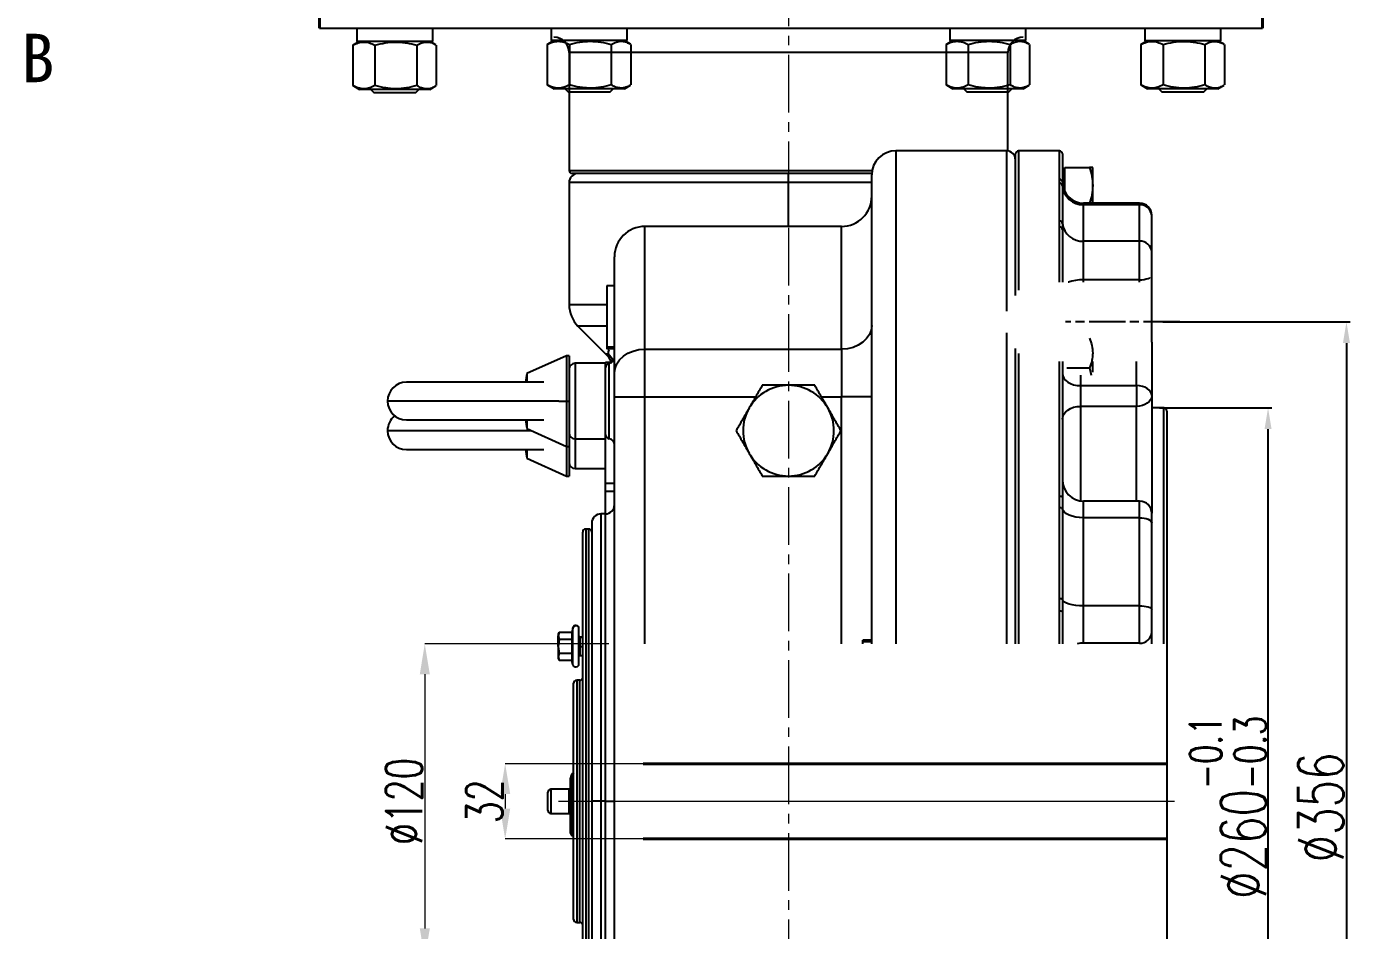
# Model space of a CAD drawing. Header units: millimetres. Extents: x 1964 to 5009, y 569 to 2723.
# Drawn here: x 2518.3 to 2955.8, y 1764.7 to 2063.5 of the extents above; entities that cross this region are included whole.
import ezdxf

# ---------------------------------------------------------------- set-up
doc = ezdxf.new("R2010")
doc.units = ezdxf.units.MM
for name, pattern in [('AM_ISO08W050', [18, 12, -1.5, 3, -1.5]), ('CENTER2', [28.575, 19.05, -3.175, 3.175, -3.175]), ('点画线', [18, 12, -2, 2, -2])]:
    doc.linetypes.add(name, pattern=pattern)
for name, color, linetype, lineweight in [('AM_5', 3, 'Continuous', 25), ('AM_7', 4, 'AM_ISO08W050', 25), ('中心线层', 1, '点画线', 18), ('文字', 7, 'Continuous', 13), ('粗实线', 7, 'Continuous', 40)]:
    doc.layers.add(name, color=color, linetype=linetype, lineweight=lineweight)
doc.styles.add('SLDTEXTSTYLE1', font='txt.shx', dxfattribs={"width": 0.7, "bigfont": 'gbcbig.shx'})
doc.styles.get("Standard").update_dxf_attribs({"font": 'arial.ttf'})
doc.styles.add('STYLE1', font='txt.shx', dxfattribs={"width": 0.8, "height": 3, "bigfont": 'hzdx.shx'})
doc.styles.add('TH_GBDIM', font='simplex.shx', dxfattribs={"width": 0.707, "bigfont": 'hzfs.shx'})
doc.dimstyles.new('ISO-25$0', dxfattribs={"dimtxt": 2.5, "dimasz": 2.5, "dimexe": 1.25, "dimexo": 0.625, "dimtad": 1, "dimtxsty": 'Standard', "dimcen": 2.5, "dimdle": 5, "dimadec": 0, "dimazin": 0, "dimtfac": 1, "dimtmove": 0, "dimatfit": 3, "dimfxl": 0, "dimarcsym": 0})
doc.dimstyles.new('SLDDIMSTYLE12$0', dxfattribs={"dimtxt": 12, "dimasz": 10, "dimexe": 0, "dimexo": 0.0625, "dimgap": 0.875, "dimtad": 1, "dimdec": 1, "dimlfac": 1.8, "dimrnd": 1e-09, "dimzin": 12, "dimdsep": 46, "dimtxsty": 'SLDTEXTSTYLE1', "dimcen": 0.09, "dimdle": 8.16, "dimclrd": 3, "dimclre": 3, "dimadec": 0, "dimazin": 3, "dimtfac": 1, "dimtdec": 1, "dimtofl": 0, "dimtmove": 0, "dimatfit": 3, "dimfxl": 0, "dimfrac": 2, "dimtolj": 1, "dimlwd": 5, "dimlwe": 5, "dimarcsym": 0})

# ---------------------------------------------------------------- blocks, each defined once
blk = doc.blocks.new('*U48')
at = {"layer": '中心线层', "color": 0, "linetype": 'CENTER2', "transparency": 16777216}
for p, q in [((-198, 0), (5.5, 0)), ((-179.5, 0), (3, 0)), ((3, 0), (5.5, 0))]:
    blk.add_line(p, q, dxfattribs=at)
blk = doc.blocks.new('*U46')
at = {"layer": '中心线层', "color": 0, "linetype": 'CENTER2', "transparency": 16777216}
blk.add_line((0, 580.11), (0, -10.89), dxfattribs=at)
blk = doc.blocks.new('*D68')
at = {"color": 1, "linetype": 'Continuous', "transparency": 16777216}
for p, q in [((2892.74, 1937.41), (2929.81, 1937.41)), ((2928.56, 1684.41), (2928.56, 1930.41)), ((2892.74, 1677.41), (2929.81, 1677.41))]:
    blk.add_line(p, q, dxfattribs=at)
at = {"color": 1, "transparency": 16777216}
for points in [[(2927.39, 1930.41), (2929.72, 1930.41), (2928.56, 1937.41)], [(2927.39, 1684.41), (2929.72, 1684.41), (2928.56, 1677.41)]]:
    blk.add_solid(points, dxfattribs=at)
at = {"layer": 'Defpoints', "color": 0, "transparency": 16777216}
for p in [(2892.12, 1937.41), (2928.56, 1937.41), (2892.12, 1677.41)]:
    blk.add_point(p, dxfattribs=at)
at = {"color": 1, "lineweight": 30, "transparency": 16777216, "insert": (2915.31, 1805.41), "char_height": 15, "attachment_point": 5, "rotation": 90, "style": 'TH_GBDIM'}
blk.add_mtext('%%C260{\\H0.7x;\\S-0.1^ -0.3;}', dxfattribs=at)
blk = doc.blocks.new('*D80')
at = {"color": 1, "linetype": 'Continuous', "transparency": 16777216}
for p, q in [((2893.74, 1965.84), (2955.71, 1965.84)), ((2954.46, 1958.84), (2954.46, 1658.38)), ((2890.74, 1651.38), (2955.71, 1651.38))]:
    blk.add_line(p, q, dxfattribs=at)
at = {"color": 1, "transparency": 16777216}
for points in [[(2953.3, 1958.84), (2955.63, 1958.84), (2954.46, 1965.84)], [(2953.3, 1658.38), (2955.63, 1658.38), (2954.46, 1651.38)]]:
    blk.add_solid(points, dxfattribs=at)
at = {"layer": 'Defpoints', "color": 0, "transparency": 16777216}
for p in [(2893.12, 1965.84), (2890.12, 1651.38), (2954.46, 1651.38)]:
    blk.add_point(p, dxfattribs=at)
at = {"color": 1, "lineweight": 30, "transparency": 16777216, "insert": (2945.96, 1805.39), "char_height": 15, "attachment_point": 5, "rotation": 90, "style": 'TH_GBDIM'}
blk.add_mtext('%%C356', dxfattribs=at)
blk = doc.blocks.new('*D76')
at = {"layer": 'AM_5', "color": 3, "lineweight": 5, "transparency": 16777216}
blk.add_line((2722.07, 1819.83), (2676.49, 1819.83), dxfattribs=at)
at = {"layer": 'AM_5', "color": 3, "linetype": 'Continuous', "lineweight": 5, "transparency": 16777216}
for p, q in [((2676.49, 1809.83), (2676.49, 1804.99)), ((2722.07, 1794.99), (2676.49, 1794.99))]:
    blk.add_line(p, q, dxfattribs=at)
at = {"layer": 'AM_5', "color": 3, "transparency": 16777216}
for points in [[(2674.82, 1809.83), (2678.16, 1809.83), (2676.49, 1819.83)], [(2674.82, 1804.99), (2678.16, 1804.99), (2676.49, 1794.99)]]:
    blk.add_solid(points, dxfattribs=at)
at = {"layer": 'Defpoints', "color": 0, "transparency": 16777216}
for p in [(2722.13, 1819.83), (2676.49, 1794.99), (2722.13, 1794.99)]:
    blk.add_point(p, dxfattribs=at)
at = {"layer": 'AM_5', "color": 0, "transparency": 16777216, "insert": (2669.62, 1807.41), "char_height": 12, "attachment_point": 5, "rotation": 90, "style": 'SLDTEXTSTYLE1'}
blk.add_mtext('\\A1;32', dxfattribs=at)
blk = doc.blocks.new('*D53')
at = {"layer": 'AM_5', "color": 3, "lineweight": 5, "transparency": 16777216}
blk.add_line((2710.75, 1859.41), (2649.93, 1859.41), dxfattribs=at)
at = {"layer": 'AM_5', "color": 3, "linetype": 'Continuous', "lineweight": 5, "transparency": 16777216}
for p, q in [((2649.93, 1849.41), (2649.93, 1765.41)), ((2710.75, 1755.41), (2649.93, 1755.41))]:
    blk.add_line(p, q, dxfattribs=at)
at = {"layer": 'AM_5', "color": 3, "transparency": 16777216}
for points in [[(2648.27, 1849.41), (2651.6, 1849.41), (2649.93, 1859.41)], [(2648.27, 1765.41), (2651.6, 1765.41), (2649.93, 1755.41)]]:
    blk.add_solid(points, dxfattribs=at)
at = {"layer": 'Defpoints', "color": 0, "transparency": 16777216}
for p in [(2710.81, 1859.41), (2649.93, 1755.41), (2710.81, 1755.41)]:
    blk.add_point(p, dxfattribs=at)
at = {"layer": 'AM_5', "color": 0, "transparency": 16777216, "insert": (2643.06, 1807.41), "char_height": 12, "attachment_point": 5, "rotation": 90, "style": 'SLDTEXTSTYLE1'}
blk.add_mtext('\\A1;%%C120', dxfattribs=at)

msp = doc.modelspace()

# ---------------------------------------------------------------- linework, layer by layer
at = {"color": 7, "linetype": 'Continuous', "lineweight": 25}
for p, q in [((2615.105, 2062.912), (2926.673, 2062.912)), ((2627.449, 2062.681), (2627.449, 2058.581)), ((2652.549, 2058.581), (2652.549, 2062.681)), ((2691.697, 2062.912), (2691.697, 2058.812)), ((2716.797, 2058.812), (2716.797, 2062.912)), ((2823.45, 2062.912), (2823.45, 2058.812)), ((2848.55, 2058.812), (2848.55, 2062.912)), ((2887.841, 2062.893), (2887.841, 2058.793)), ((2912.941, 2058.793), (2912.941, 2062.893)), ((2626.391, 2057.412), (2626.15, 2057.293)), ((2626.15, 2057.293), (2626.15, 2043.97)), ((2628.374, 2058.581), (2626.38, 2057.43)), ((2652.549, 2058.581), (2627.449, 2058.581)), ((2627.54, 2058.581), (2627.486, 2058.069)), ((2633.465, 2057.293), (2633.465, 2043.97)), ((2647.314, 2057.293), (2647.314, 2043.97)), ((2653.618, 2057.43), (2651.624, 2058.581)), ((2653.848, 2043.97), (2653.848, 2057.293)), ((2690.638, 2057.643), (2690.398, 2057.524)), ((2690.398, 2057.524), (2690.398, 2044.201)), ((2692.622, 2058.812), (2690.628, 2057.661)), ((2716.797, 2058.812), (2691.697, 2058.812)), ((2691.788, 2058.812), (2691.733, 2058.3)), ((2697.713, 2057.524), (2697.713, 2044.201)), ((2711.562, 2057.524), (2711.562, 2044.201)), ((2717.865, 2057.661), (2715.872, 2058.812)), ((2718.096, 2044.201), (2718.096, 2057.524)), ((2822.392, 2057.643), (2822.151, 2057.524)), ((2822.151, 2057.524), (2822.151, 2044.201)), ((2824.375, 2058.812), (2822.381, 2057.661)), ((2848.55, 2058.812), (2823.45, 2058.812)), ((2823.541, 2058.812), (2823.487, 2058.3)), ((2829.467, 2057.524), (2829.467, 2044.201)), ((2843.316, 2057.524), (2843.316, 2044.201)), ((2849.619, 2057.661), (2847.625, 2058.812)), ((2849.849, 2044.201), (2849.849, 2057.524)), ((2886.783, 2057.623), (2886.542, 2057.505)), ((2886.542, 2057.505), (2886.542, 2044.181)), ((2888.766, 2058.793), (2886.772, 2057.642)), ((2912.941, 2058.793), (2887.841, 2058.793)), ((2887.932, 2058.793), (2887.878, 2058.28)), ((2893.858, 2057.505), (2893.858, 2044.181)), ((2907.707, 2057.505), (2907.707, 2044.181)), ((2914.01, 2057.642), (2912.016, 2058.793)), ((2914.24, 2044.181), (2914.24, 2057.505)), ((2697.615, 2054.912), (2697.615, 2015.912)), ((2842.615, 2022.37), (2842.615, 2054.912)), ((2626.15, 2043.97), (2626.39, 2043.855)), ((2626.378, 2043.834), (2628.374, 2042.681)), ((2651.624, 2042.681), (2653.619, 2043.834)), ((2690.398, 2044.201), (2690.638, 2044.086)), ((2690.626, 2044.065), (2692.622, 2042.912)), ((2715.872, 2042.912), (2717.867, 2044.065)), ((2822.151, 2044.201), (2822.392, 2044.086)), ((2822.38, 2044.065), (2824.375, 2042.912)), ((2847.625, 2042.912), (2849.621, 2044.065)), ((2886.542, 2044.181), (2886.783, 2044.067)), ((2886.771, 2044.045), (2888.766, 2042.893)), ((2912.016, 2042.893), (2914.012, 2044.045)), ((2651.624, 2042.681), (2628.374, 2042.681)), ((2632.081, 2042.681), (2633.081, 2041.681)), ((2633.081, 2041.681), (2646.916, 2041.681)), ((2646.916, 2041.681), (2647.916, 2042.681)), ((2715.872, 2042.912), (2692.622, 2042.912)), ((2696.329, 2042.912), (2697.329, 2041.912)), ((2697.329, 2041.912), (2711.164, 2041.912)), ((2711.164, 2041.912), (2712.164, 2042.912)), ((2847.625, 2042.912), (2824.375, 2042.912)), ((2828.083, 2042.912), (2829.083, 2041.912)), ((2829.083, 2041.912), (2842.918, 2041.912)), ((2842.615, 2037.412), (2842.615, 2041.912)), ((2842.918, 2041.912), (2843.918, 2042.912)), ((2912.016, 2042.893), (2888.766, 2042.893)), ((2892.474, 2042.893), (2893.474, 2041.893)), ((2893.474, 2041.893), (2907.309, 2041.893)), ((2907.309, 2041.893), (2908.309, 2042.893)), ((2842.115, 2022.412), (2805.615, 2022.412)), ((2845.115, 1974.576), (2845.115, 2021.412)), ((2859.615, 2022.412), (2846.115, 2022.412)), ((2860.615, 2021.412), (2860.615, 2012.058)), ((2861.415, 2016.912), (2869.543, 2016.912)), ((2861.415, 2008.842), (2861.415, 2016.912)), ((2870.615, 2010.912), (2870.615, 2016.912)), ((2770.115, 2014.912), (2698.615, 2014.912)), ((2797.631, 2014.912), (2770.115, 2014.912)), ((2797.615, 1859.412), (2797.615, 2014.412)), ((2861.415, 2016.619), (2860.615, 2016.157)), ((2697.615, 2011.912), (2697.615, 1971.555)), ((2859.631, 1999.224), (2859.631, 2011.722)), ((2860.615, 2012.058), (2860.629, 2010.831)), ((2860.629, 2010.831), (2860.629, 1998.387)), ((2870.615, 2005.092), (2870.615, 2010.912)), ((2886.115, 2005.092), (2867.615, 2005.092)), ((2867.615, 1992.533), (2867.615, 2004.595)), ((2886.115, 2004.595), (2867.615, 2004.595)), ((2886.115, 1992.533), (2886.115, 2004.595)), ((2890.115, 2000.793), (2890.115, 2001.092)), ((2890.115, 1988.964), (2890.115, 2000.793)), ((2787.615, 1997.412), (2722.615, 1997.412)), ((2859.615, 1978.945), (2859.615, 1997.252)), ((2860.629, 1998.387), (2860.615, 1996.369)), ((2860.615, 1996.369), (2860.615, 1978.945)), ((2867.615, 1979.784), (2867.615, 1992.533)), ((2886.115, 1992.533), (2867.615, 1992.533)), ((2886.115, 1979.784), (2886.115, 1992.533)), ((2712.615, 1948.974), (2712.615, 1987.412)), ((2890.115, 1981.315), (2890.115, 1988.964)), ((2712.615, 1977.765), (2710.115, 1977.765)), ((2712.615, 1977.755), (2710.115, 1977.755)), ((2886.115, 1979.784), (2867.615, 1979.784)), ((2890.115, 1959.167), (2890.115, 1981.315)), ((2700.544, 1964.483), (2709.686, 1955.341)), ((2710.115, 1957.576), (2712.615, 1957.576)), ((2710.115, 1957.412), (2712.615, 1957.412)), ((2710.115, 1957.07), (2712.615, 1957.07)), ((2722.615, 1941.11), (2722.615, 1956.839)), ((2722.615, 1956.839), (2787.615, 1956.839)), ((2787.615, 1956.839), (2787.615, 1941.11)), ((2845.115, 1859.412), (2845.115, 1957.103)), ((2890.115, 1959.167), (2890.115, 1941.49)), ((2696.782, 1954.699), (2683.671, 1948.799)), ((2697.615, 1954.699), (2696.782, 1954.699)), ((2696.782, 1954.699), (2696.782, 1939.699)), ((2697.615, 1954.699), (2697.615, 1939.699)), ((2709.615, 1952.199), (2699.615, 1952.199)), ((2709.615, 1952.199), (2709.615, 1952.412)), ((2711.582, 1952.412), (2709.615, 1952.412)), ((2709.615, 1927.199), (2709.615, 1952.199)), ((2710.901, 1927.214), (2710.901, 1952.184)), ((2859.615, 1908.337), (2859.615, 1952.734)), ((2860.615, 1952.734), (2860.615, 1907.867)), ((2870.615, 1949.251), (2870.615, 1952.734)), ((2885.115, 1944.8), (2885.115, 1952.734)), ((2683.671, 1948.799), (2683.162, 1945.949)), ((2683.671, 1948.799), (2683.671, 1945.949)), ((2712.615, 1941.11), (2712.615, 1948.974)), ((2862.043, 1950.652), (2869.543, 1950.652)), ((2869.543, 1950.652), (2870.11, 1948.258)), ((2689.255, 1945.949), (2643.865, 1945.949)), ((2866.615, 1944.8), (2866.615, 1937.954)), ((2866.615, 1944.8), (2885.115, 1944.8)), ((2885.115, 1944.8), (2885.115, 1937.954)), ((2696.782, 1939.699), (2696.782, 1924.699)), ((2696.782, 1939.699), (2697.615, 1939.699)), ((2697.615, 1939.699), (2697.615, 1924.699)), ((2712.615, 1673.715), (2712.615, 1941.11)), ((2712.615, 1941.11), (2722.615, 1941.11)), ((2722.615, 1859.412), (2722.615, 1941.11)), ((2797.615, 1941.11), (2787.615, 1941.11)), ((2787.615, 1859.412), (2787.615, 1941.11)), ((2890.115, 1941.49), (2890.115, 1902.632)), ((2885.115, 1937.954), (2866.615, 1937.954)), ((2894.115, 1937.412), (2890.115, 1937.412)), ((2895.115, 1936.412), (2895.115, 1678.412)), ((2643.865, 1933.449), (2689.255, 1933.449)), ((2683.162, 1933.449), (2683.671, 1930.599)), ((2683.671, 1933.449), (2683.671, 1930.599)), ((2683.671, 1930.599), (2696.782, 1924.699)), ((2699.615, 1927.199), (2709.615, 1927.199)), ((2709.615, 1912.412), (2709.615, 1927.199)), ((2643.865, 1923.662), (2689.255, 1923.662)), ((2683.162, 1923.662), (2683.671, 1920.812)), ((2683.671, 1923.662), (2683.671, 1920.812)), ((2683.671, 1920.812), (2696.782, 1914.912)), ((2696.782, 1924.699), (2697.615, 1924.699)), ((2696.782, 1924.699), (2696.782, 1914.912)), ((2697.615, 1924.699), (2697.615, 1914.912)), ((2699.615, 1917.412), (2709.615, 1917.412)), ((2696.782, 1914.912), (2697.615, 1914.912)), ((2712.615, 1912.412), (2709.615, 1912.412)), ((2709.615, 1909.78), (2709.615, 1912.412)), ((2712.615, 1909.78), (2709.615, 1909.78)), ((2709.615, 1902.412), (2709.615, 1909.78)), ((2860.615, 1907.867), (2860.629, 1904.114)), ((2859.631, 1874.366), (2859.631, 1904.538)), ((2860.629, 1904.114), (2860.629, 1874.074)), ((2886.115, 1906.632), (2867.615, 1906.632)), ((2705.115, 1899.412), (2705.115, 1807.412)), ((2709.615, 1902.412), (2708.115, 1902.412)), ((2867.615, 1872.03), (2867.615, 1901.15)), ((2886.115, 1901.15), (2867.615, 1901.15)), ((2886.115, 1872.03), (2886.115, 1901.15)), ((2890.115, 1899.343), (2890.115, 1902.632)), ((2890.115, 1870.784), (2890.115, 1899.343)), ((2702.115, 1718.412), (2702.115, 1896.412)), ((2704.115, 1897.412), (2703.115, 1897.412)), ((2860.629, 1874.074), (2860.615, 1869.993)), ((2859.615, 1859.412), (2859.615, 1870.285)), ((2860.615, 1869.993), (2860.615, 1859.412)), ((2867.615, 1859.677), (2867.615, 1872.03)), ((2886.115, 1872.03), (2867.615, 1872.03)), ((2886.115, 1859.677), (2886.115, 1872.03)), ((2890.115, 1863.373), (2890.115, 1870.784)), ((2698.899, 1864.805), (2698.477, 1863.228)), ((2698.899, 1864.668), (2698.513, 1863.228)), ((2698.899, 1852.551), (2698.899, 1864.668)), ((2700.865, 1864.409), (2700.865, 1864.546)), ((2700.865, 1852.809), (2700.865, 1864.409)), ((2694.334, 1863.248), (2693.965, 1862.609)), ((2694.322, 1863.228), (2693.965, 1862.074)), ((2693.965, 1862.746), (2693.965, 1862.609)), ((2693.965, 1862.609), (2693.965, 1862.074)), ((2693.965, 1862.074), (2694.322, 1860.919)), ((2693.965, 1858.609), (2693.965, 1862.074)), ((2694.322, 1860.919), (2693.965, 1858.609)), ((2698.513, 1863.228), (2694.322, 1863.228)), ((2698.513, 1860.919), (2694.322, 1860.919)), ((2698.513, 1863.228), (2698.513, 1860.919)), ((2698.513, 1860.919), (2698.513, 1856.3)), ((2701.115, 1861.746), (2702.115, 1861.746)), ((2702.115, 1861.609), (2701.115, 1861.609)), ((2797.615, 1860.73), (2794.615, 1860.73)), ((2797.615, 1860.143), (2794.615, 1860.143)), ((2886.115, 1859.677), (2867.615, 1859.677)), ((2867.615, 1859.412), (2867.615, 1859.677)), ((2886.115, 1859.412), (2886.115, 1859.677)), ((2890.115, 1859.412), (2890.115, 1863.373)), ((2693.965, 1858.609), (2694.322, 1856.3)), ((2693.965, 1858.609), (2693.965, 1855.145)), ((2694.322, 1856.3), (2693.965, 1855.145)), ((2693.965, 1855.145), (2694.322, 1853.991)), ((2693.965, 1855.145), (2693.965, 1854.609)), ((2698.513, 1856.3), (2694.322, 1856.3)), ((2698.513, 1856.3), (2698.513, 1853.991)), ((2701.115, 1858.609), (2700.865, 1858.609)), ((2701.115, 1855.609), (2702.115, 1855.609)), ((2693.965, 1854.609), (2694.334, 1853.971)), ((2698.513, 1853.991), (2694.322, 1853.991)), ((2698.899, 1852.551), (2698.513, 1853.991)), ((2699.115, 1768.412), (2699.115, 1846.412)), ((2701.115, 1847.412), (2700.115, 1847.412)), ((2697.615, 1811.412), (2691.615, 1811.412)), ((2698.115, 1811.912), (2698.115, 1815.066)), ((2698.115, 1811.912), (2698.115, 1805.647)), ((2698.615, 1815.339), (2698.615, 1812.402)), ((2698.615, 1812.402), (2698.615, 1805.705)), ((2698.615, 1812.402), (2699.115, 1812.402)), ((2690.615, 1804.412), (2690.615, 1810.412)), ((2705.115, 1807.412), (2705.115, 1715.412)), ((2708.115, 1807.412), (2705.115, 1807.412)), ((2709.615, 1807.412), (2708.115, 1807.412)), ((2691.615, 1803.412), (2697.615, 1803.412)), ((2698.115, 1799.578), (2698.115, 1805.647)), ((2698.615, 1805.705), (2698.615, 1799.433)), ((2699.115, 1805.705), (2698.615, 1805.705)), ((2698.115, 1796.843), (2698.115, 1799.578)), ((2698.615, 1799.433), (2699.115, 1799.433)), ((2698.615, 1799.433), (2698.615, 1796.151)), ((2698.615, 1796.151), (2699.115, 1796.151)), ((2700.115, 1767.412), (2701.115, 1767.412))]:
    msp.add_line(p, q, dxfattribs=at)
at = {"color": 8, "linetype": 'Continuous', "lineweight": 25}
for p, q in [((2842.615, 2054.912), (2697.615, 2054.912)), ((2805.615, 2022.412), (2805.615, 1859.412)), ((2842.115, 2022.412), (2842.115, 1969.38)), ((2846.115, 2022.412), (2846.115, 1976.308)), ((2859.615, 2013.014), (2859.615, 2022.412)), ((2697.615, 2015.912), (2770.115, 2015.912)), ((2770.115, 2015.912), (2797.757, 2015.912)), ((2770.115, 2011.912), (2697.615, 2011.912)), ((2797.615, 2011.912), (2770.115, 2011.912)), ((2770.115, 1997.412), (2770.115, 2011.912)), ((2867.615, 2004.595), (2867.615, 2005.092)), ((2886.115, 2004.595), (2886.115, 2005.092)), ((2722.615, 1956.839), (2722.615, 1997.412)), ((2787.615, 1956.839), (2787.615, 1997.412)), ((2867.615, 1978.945), (2867.615, 1979.784)), ((2886.115, 1978.945), (2886.115, 1979.784)), ((2710.106, 1971.555), (2697.615, 1971.555)), ((2710.06, 1964.483), (2700.544, 1964.483)), ((2842.115, 1962.3), (2842.115, 1859.412)), ((2699.615, 1952.199), (2699.615, 1939.699)), ((2709.686, 1955.341), (2710.471, 1955.341)), ((2846.115, 1955.371), (2846.115, 1859.412)), ((2866.615, 1948.242), (2866.615, 1944.8)), ((2694.227, 1939.699), (2637.615, 1939.699)), ((2694.227, 1939.699), (2696.782, 1939.699)), ((2699.615, 1939.699), (2699.615, 1927.199)), ((2722.615, 1941.11), (2759.258, 1941.11)), ((2780.972, 1941.11), (2787.615, 1941.11)), ((2866.615, 1937.954), (2866.615, 1906.704)), ((2885.115, 1906.632), (2885.115, 1937.954)), ((2894.115, 1859.412), (2894.115, 1937.412)), ((2685.196, 1929.912), (2637.615, 1929.912)), ((2699.615, 1927.199), (2699.615, 1917.412)), ((2867.615, 1901.15), (2867.615, 1906.632)), ((2886.115, 1901.15), (2886.115, 1906.632)), ((2708.115, 1902.412), (2708.115, 1807.412)), ((2709.615, 1807.412), (2709.615, 1902.412)), ((2703.115, 1897.412), (2703.115, 1807.412)), ((2704.115, 1807.412), (2704.115, 1897.412)), ((2698.899, 1864.668), (2698.899, 1864.805)), ((2701.115, 1861.746), (2701.115, 1861.609)), ((2701.115, 1861.609), (2701.115, 1858.609)), ((2701.115, 1858.609), (2701.115, 1855.609)), ((2701.115, 1858.609), (2702.115, 1858.609)), ((2700.115, 1847.412), (2700.115, 1767.412)), ((2701.115, 1767.412), (2701.115, 1847.412)), ((2691.615, 1811.412), (2691.615, 1803.412)), ((2697.615, 1803.412), (2697.615, 1811.412)), ((2703.115, 1807.412), (2703.115, 1717.412)), ((2704.115, 1717.412), (2704.115, 1807.412)), ((2708.115, 1807.412), (2708.115, 1712.412)), ((2709.615, 1712.412), (2709.615, 1807.412))]:
    msp.add_line(p, q, dxfattribs=at)
at = {"color": 7, "linetype": 'Continuous', "lineweight": 25, "flags": 128}
for points in [[(2770.115, 2011.912), (2770.115, 2012.498), (2770.115, 2013.06), (2770.115, 2013.579), (2770.115, 2014.034), (2770.115, 2014.407), (2770.115, 2014.684), (2770.115, 2014.855), (2770.115, 2014.912)], [(2867.615, 1979.784), (2866.25, 1979.733), (2864.936, 1979.581), (2863.726, 1979.333), (2862.665, 1979), (2862.549, 1978.945)], [(2886.115, 1979.784), (2886.896, 1979.814), (2887.646, 1979.901), (2888.337, 1980.042), (2888.944, 1980.233), (2889.441, 1980.465), (2889.483, 1980.495)], [(2797.615, 1964.703), (2797.423, 1963.169), (2796.854, 1961.694), (2795.93, 1960.334), (2794.686, 1959.142), (2793.171, 1958.164), (2791.442, 1957.438), (2789.566, 1956.99), (2787.615, 1956.839)], [(2712.615, 1948.974), (2712.807, 1950.509), (2713.376, 1951.984), (2714.3, 1953.344), (2715.544, 1954.535), (2717.059, 1955.513), (2718.788, 1956.24), (2720.664, 1956.688), (2722.615, 1956.839)], [(2860.615, 1948.773), (2860.73, 1947.998), (2861.072, 1947.253), (2861.626, 1946.566), (2862.373, 1945.964), (2863.282, 1945.47), (2864.319, 1945.103), (2865.445, 1944.876), (2866.615, 1944.8)], [(2890.115, 1941.49), (2890.019, 1942.135), (2889.735, 1942.756), (2889.273, 1943.329), (2888.651, 1943.831), (2887.893, 1944.242), (2887.029, 1944.548), (2886.091, 1944.737), (2885.115, 1944.8)], [(2890.115, 1941.49), (2890.019, 1940.8), (2889.735, 1940.137), (2889.273, 1939.525), (2888.651, 1938.99), (2887.893, 1938.55), (2887.029, 1938.223), (2886.091, 1938.022), (2885.115, 1937.954)], [(2860.615, 1933.711), (2860.73, 1934.539), (2861.072, 1935.335), (2861.626, 1936.069), (2862.373, 1936.711), (2863.282, 1937.239), (2864.319, 1937.631), (2865.445, 1937.873), (2866.615, 1937.954)], [(2859.615, 1908.337), (2859.81, 1908.328), (2859.998, 1908.301), (2860.171, 1908.258), (2860.322, 1908.199), (2860.447, 1908.128), (2860.539, 1908.047), (2860.596, 1907.959), (2860.615, 1907.867)], [(2859.631, 1904.538), (2859.818, 1904.53), (2859.999, 1904.506), (2860.167, 1904.467), (2860.315, 1904.415), (2860.44, 1904.352), (2860.536, 1904.278), (2860.599, 1904.198), (2860.629, 1904.114)], [(2867.615, 1901.15), (2866.303, 1901.206), (2865.038, 1901.372), (2863.864, 1901.642), (2862.823, 1902.007), (2861.951, 1902.454), (2861.281, 1902.966), (2860.835, 1903.526), (2860.629, 1904.114)], [(2886.115, 1901.15), (2886.896, 1901.115), (2887.646, 1901.012), (2888.337, 1900.845), (2888.944, 1900.62), (2889.441, 1900.347), (2889.811, 1900.034), (2890.038, 1899.695), (2890.115, 1899.343)], [(2867.615, 1872.03), (2866.303, 1872.069), (2865.038, 1872.183), (2863.864, 1872.369), (2862.823, 1872.621), (2861.951, 1872.929), (2861.281, 1873.282), (2860.835, 1873.668), (2860.629, 1874.074)], [(2860.615, 1869.993), (2860.596, 1870.05), (2860.539, 1870.105), (2860.447, 1870.155), (2860.322, 1870.2), (2860.171, 1870.236), (2859.998, 1870.263), (2859.81, 1870.28), (2859.615, 1870.285)], [(2886.115, 1872.03), (2886.896, 1872.006), (2887.646, 1871.935), (2888.337, 1871.82), (2888.944, 1871.665), (2889.441, 1871.476), (2889.811, 1871.261), (2890.038, 1871.027), (2890.115, 1870.784)], [(2698.115, 1815.066), (2698.125, 1815.119), (2698.153, 1815.17), (2698.199, 1815.217), (2698.262, 1815.259), (2698.337, 1815.293), (2698.424, 1815.318), (2698.518, 1815.334), (2698.615, 1815.339)], [(2709.615, 1807.412), (2710.2, 1807.412), (2710.763, 1807.412), (2711.282, 1807.412), (2711.736, 1807.412), (2712.11, 1807.412), (2712.387, 1807.412), (2712.558, 1807.412), (2712.615, 1807.412)]]:
    msp.add_lwpolyline(points, dxfattribs=at)
at = {"color": 8, "linetype": 'Continuous', "lineweight": 25, "flags": 128}
msp.add_lwpolyline([(2699.115, 1816.595), (2698.805, 1816.14), (2698.615, 1815.339)], dxfattribs=at)
at = {"color": 7, "linetype": 'Continuous', "lineweight": 25}
for centre, radius, start, end in [((2692.615, 2054.912), 5, 0, 90), ((2847.615, 2054.912), 5, 90, 180), ((2805.615, 2014.412), 8, 90, 180), ((2842.115, 2019.412), 3, 0, 90), ((2846.115, 2021.412), 1, 90, 180), ((2859.615, 2021.412), 1, 0, 90), ((2698.615, 2015.912), 1, 180, 270), ((2700.615, 2011.912), 3, 90, 180), ((2859.637, 2012.035), 0.979, 1.30875, 91.25046), ((2859.653, 2010.742), 0.98, 5.19418, 91.29983), ((2867.615, 2012.092), 7, 180, 270), ((2867.46, 2011.452), 6.859, 185.19466, 271.29933), ((2787.615, 2007.412), 10, 270, 0), ((2886.115, 2001.092), 4, 0, 90), ((2886.212, 2000.691), 3.904, 1.49749, 91.42345), ((2722.615, 1987.412), 10, 90, 180), ((2859.67, 1996.307), 0.947, 3.77738, 93.33439), ((2859.678, 1998.266), 0.959, 7.27779, 92.79433), ((2867.288, 1999.238), 6.713, 187.27751, 272.79473), ((2886.319, 1988.735), 3.803, 3.44854, 93.07613), ((2707.615, 1971.555), 10, 180, 225), ((2699.615, 1950.199), 2, 90, 180), ((2711.115, 1950.699), 1.5, 98.21321, 180), ((2702.615, 1948.27), 10, 24.86591, 45), ((2710.615, 1954.163), 2, 278.21321, 0), ((2643.865, 1939.699), 6.25, 90, 180), ((2770.115, 1929.912), 15, 90, 150), ((2770.115, 1929.912), 15, 30, 90), ((2643.865, 1939.699), 6.25, 180, 270), ((2643.865, 1929.912), 6.25, 128.47084, 180), ((2770.115, 1929.912), 15, 150, 210), ((2770.115, 1929.912), 15, 330, 30), ((2894.115, 1936.412), 1, 0, 90), ((2643.865, 1929.912), 6.25, 180, 270), ((2699.615, 1929.199), 2, 180, 270), ((2711.115, 1928.699), 1.5, 180, 261.78679), ((2710.615, 1925.235), 2, 0, 81.78679), ((2770.115, 1929.912), 15, 210, 270), ((2770.115, 1929.912), 15, 270, 330), ((2699.615, 1919.412), 2, 180, 270), ((2867.615, 1913.632), 7, 180, 270), ((2709.615, 1905.412), 3, 270, 0), ((2886.115, 1902.632), 4, 0, 90), ((2708.115, 1899.412), 3, 90, 180), ((2703.115, 1896.412), 1, 90, 180), ((2704.115, 1896.412), 1, 0, 90), ((2859.838, 1873.221), 1.163, 47.14383, 100.24607), ((2699.865, 1864.546), 1, 0, 165), ((2699.865, 1864.409), 1, 0, 165), ((2701.115, 1861.996), 0.25, 180, 270), ((2701.115, 1861.859), 0.25, 180, 270), ((2867.359, 1852.933), 6.749, 87.82394, 106.24749), ((2886.262, 1863.531), 3.857, 267.82382, 357.64458), ((2701.115, 1855.359), 0.25, 90, 180), ((2699.865, 1852.809), 1, 195, 0), ((2700.115, 1846.412), 1, 90, 180), ((2701.115, 1848.412), 1, 270, 0), ((2700.505, 1814.992), 2.391, 125.5374, 178.24082), ((2691.615, 1810.412), 1, 90, 180), ((2697.615, 1811.912), 0.5, 270, 0), ((2691.615, 1804.412), 1, 180, 270), ((2697.615, 1802.912), 0.5, 0, 90), ((2700.115, 1768.412), 1, 180, 270), ((2701.115, 1766.412), 1, 0, 90)]:
    msp.add_arc(centre, radius, start, end, dxfattribs=at)
at = {"color": 8, "linetype": 'Continuous', "lineweight": 25}
for centre, radius, start, end in [((2703.502, 1948.18), 9.993, 28.90457, 45.77507), ((2703.351, 1948.319), 10.001, 27.63357, 44.60245)]:
    msp.add_arc(centre, radius, start, end, dxfattribs=at)
at = {"color": 7, "linetype": 'Continuous', "lineweight": 25}
for centre, major_axis, ratio, start_param, end_param in [((2698.615, 1799.578), (-0.5, 0), 0.290225, 0, 1.5707963), ((2698.615, 1796.843), (0, 0.692), 0.7224842, 1.5707963, 3.1415927)]:
    msp.add_ellipse(centre, major_axis=major_axis, ratio=ratio, start_param=start_param, end_param=end_param, dxfattribs=at)
for points, knots in [([(2626.15, 2057.293), (2626.747, 2057.62), (2627.349, 2057.889), (2628.564, 2058.262), (2629.178, 2058.364), (2630.111, 2058.365), (2630.424, 2058.34), (2631.042, 2058.243), (2631.349, 2058.17), (2632.264, 2057.89), (2632.867, 2057.62), (2633.465, 2057.293)], [0, 0, 0, 0, 0.25, 0.25, 0.5, 0.5, 0.625, 0.625, 0.75, 0.75, 1, 1, 1, 1]), ([(2633.465, 2057.293), (2634.596, 2057.62), (2635.735, 2057.889), (2638.036, 2058.262), (2639.199, 2058.364), (2640.965, 2058.365), (2641.557, 2058.34), (2642.727, 2058.243), (2643.308, 2058.17), (2645.041, 2057.89), (2646.182, 2057.62), (2647.314, 2057.293)], [0, 0, 0, 0, 0.25, 0.25, 0.5, 0.5, 0.625, 0.625, 0.75, 0.75, 1, 1, 1, 1]), ([(2647.314, 2057.293), (2647.881, 2057.603), (2649.028, 2058.229), (2650.726, 2058.455), (2652.268, 2058.146), (2653.184, 2057.644), (2653.607, 2057.412)], [0, 0, 0, 0, 0.27487, 0.5557011, 0.7950175, 1, 1, 1, 1]), ([(2690.398, 2057.524), (2690.995, 2057.851), (2691.596, 2058.12), (2692.812, 2058.493), (2693.426, 2058.595), (2694.359, 2058.596), (2694.672, 2058.571), (2695.29, 2058.474), (2695.597, 2058.401), (2696.512, 2058.121), (2697.115, 2057.851), (2697.713, 2057.524)], [0, 0, 0, 0, 0.25, 0.25, 0.5, 0.5, 0.625, 0.625, 0.75, 0.75, 1, 1, 1, 1]), ([(2697.713, 2057.524), (2698.844, 2057.851), (2699.982, 2058.12), (2702.284, 2058.493), (2703.447, 2058.595), (2705.213, 2058.596), (2705.804, 2058.571), (2706.974, 2058.474), (2707.556, 2058.401), (2709.288, 2058.121), (2710.43, 2057.851), (2711.562, 2057.524)], [0, 0, 0, 0, 0.25, 0.25, 0.5, 0.5, 0.625, 0.625, 0.75, 0.75, 1, 1, 1, 1]), ([(2711.562, 2057.524), (2712.129, 2057.834), (2713.276, 2058.46), (2714.974, 2058.686), (2716.516, 2058.377), (2717.432, 2057.875), (2717.855, 2057.643)], [0, 0, 0, 0, 0.27487, 0.5557011, 0.7950175, 1, 1, 1, 1]), ([(2822.151, 2057.524), (2822.748, 2057.851), (2823.35, 2058.12), (2824.566, 2058.493), (2825.18, 2058.595), (2826.113, 2058.596), (2826.425, 2058.571), (2827.043, 2058.474), (2827.35, 2058.401), (2828.266, 2058.121), (2828.869, 2057.851), (2829.467, 2057.524)], [0, 0, 0, 0, 0.25, 0.25, 0.5, 0.5, 0.625, 0.625, 0.75, 0.75, 1, 1, 1, 1]), ([(2829.467, 2057.524), (2830.597, 2057.851), (2831.736, 2058.12), (2834.038, 2058.493), (2835.2, 2058.595), (2836.967, 2058.596), (2837.558, 2058.571), (2838.728, 2058.474), (2839.309, 2058.401), (2841.042, 2058.121), (2842.184, 2057.851), (2843.316, 2057.524)], [0, 0, 0, 0, 0.25, 0.25, 0.5, 0.5, 0.625, 0.625, 0.75, 0.75, 1, 1, 1, 1]), ([(2843.316, 2057.524), (2843.883, 2057.834), (2845.029, 2058.46), (2846.728, 2058.686), (2848.27, 2058.377), (2849.186, 2057.875), (2849.608, 2057.643)], [0, 0, 0, 0, 0.27487, 0.5557011, 0.7950175, 1, 1, 1, 1]), ([(2886.542, 2057.505), (2887.139, 2057.831), (2887.741, 2058.1), (2888.957, 2058.473), (2889.571, 2058.576), (2890.504, 2058.577), (2890.816, 2058.552), (2891.434, 2058.454), (2891.741, 2058.382), (2892.657, 2058.101), (2893.26, 2057.832), (2893.858, 2057.505)], [0, 0, 0, 0, 0.25, 0.25, 0.5, 0.5, 0.625, 0.625, 0.75, 0.75, 1, 1, 1, 1]), ([(2893.858, 2057.505), (2894.988, 2057.831), (2896.127, 2058.1), (2898.429, 2058.473), (2899.591, 2058.576), (2901.358, 2058.577), (2901.949, 2058.552), (2903.119, 2058.454), (2903.7, 2058.382), (2905.433, 2058.101), (2906.575, 2057.832), (2907.707, 2057.505)], [0, 0, 0, 0, 0.25, 0.25, 0.5, 0.5, 0.625, 0.625, 0.75, 0.75, 1, 1, 1, 1]), ([(2907.707, 2057.505), (2908.274, 2057.814), (2909.42, 2058.441), (2911.119, 2058.667), (2912.661, 2058.357), (2913.577, 2057.855), (2913.999, 2057.623)], [0, 0, 0, 0, 0.27487, 0.5557011, 0.7950175, 1, 1, 1, 1]), ([(2633.465, 2043.97), (2632.868, 2043.643), (2632.266, 2043.374), (2631.051, 2043.001), (2630.436, 2042.899), (2629.503, 2042.898), (2629.191, 2042.923), (2628.573, 2043.02), (2628.266, 2043.093), (2627.351, 2043.373), (2626.748, 2043.643), (2626.15, 2043.97)], [0, 0, 0, 0, 0.25, 0.25, 0.5, 0.5, 0.625, 0.625, 0.75, 0.75, 1, 1, 1, 1]), ([(2647.314, 2043.97), (2646.183, 2043.643), (2645.045, 2043.374), (2642.743, 2043.001), (2641.58, 2042.899), (2639.814, 2042.898), (2639.223, 2042.923), (2638.053, 2043.02), (2637.472, 2043.093), (2635.739, 2043.373), (2634.597, 2043.643), (2633.465, 2043.97)], [0, 0, 0, 0, 0.25, 0.25, 0.5, 0.5, 0.625, 0.625, 0.75, 0.75, 1, 1, 1, 1]), ([(2653.607, 2043.855), (2653.12, 2043.591), (2652.052, 2043.014), (2650.435, 2042.807), (2648.812, 2043.141), (2647.816, 2043.692), (2647.314, 2043.97)], [0, 0, 0, 0, 0.23618419, 0.51698793, 0.75628114, 1, 1, 1, 1]), ([(2697.713, 2044.201), (2697.116, 2043.874), (2696.514, 2043.605), (2695.298, 2043.232), (2694.684, 2043.13), (2693.751, 2043.129), (2693.439, 2043.154), (2692.821, 2043.251), (2692.514, 2043.324), (2691.599, 2043.604), (2690.996, 2043.874), (2690.398, 2044.201)], [0, 0, 0, 0, 0.25, 0.25, 0.5, 0.5, 0.625, 0.625, 0.75, 0.75, 1, 1, 1, 1]), ([(2711.562, 2044.201), (2710.431, 2043.874), (2709.292, 2043.605), (2706.991, 2043.232), (2705.828, 2043.13), (2704.062, 2043.129), (2703.471, 2043.154), (2702.301, 2043.251), (2701.719, 2043.324), (2699.987, 2043.604), (2698.845, 2043.874), (2697.713, 2044.201)], [0, 0, 0, 0, 0.25, 0.25, 0.5, 0.5, 0.625, 0.625, 0.75, 0.75, 1, 1, 1, 1]), ([(2717.855, 2044.086), (2717.367, 2043.822), (2716.3, 2043.245), (2714.683, 2043.038), (2713.06, 2043.372), (2712.064, 2043.923), (2711.562, 2044.201)], [0, 0, 0, 0, 0.23618419, 0.51698793, 0.75628114, 1, 1, 1, 1]), ([(2829.467, 2044.201), (2828.869, 2043.874), (2828.268, 2043.605), (2827.052, 2043.232), (2826.438, 2043.13), (2825.505, 2043.129), (2825.192, 2043.154), (2824.574, 2043.251), (2824.268, 2043.324), (2823.352, 2043.604), (2822.749, 2043.874), (2822.151, 2044.201)], [0, 0, 0, 0, 0.25, 0.25, 0.5, 0.5, 0.625, 0.625, 0.75, 0.75, 1, 1, 1, 1]), ([(2843.316, 2044.201), (2842.185, 2043.874), (2841.046, 2043.605), (2838.745, 2043.232), (2837.582, 2043.13), (2835.816, 2043.129), (2835.224, 2043.154), (2834.054, 2043.251), (2833.473, 2043.324), (2831.74, 2043.604), (2830.599, 2043.874), (2829.467, 2044.201)], [0, 0, 0, 0, 0.25, 0.25, 0.5, 0.5, 0.625, 0.625, 0.75, 0.75, 1, 1, 1, 1]), ([(2849.609, 2044.086), (2849.121, 2043.822), (2848.054, 2043.245), (2846.437, 2043.038), (2844.813, 2043.372), (2843.818, 2043.923), (2843.316, 2044.201)], [0, 0, 0, 0, 0.23618419, 0.51698793, 0.75628114, 1, 1, 1, 1]), ([(2893.858, 2044.181), (2893.26, 2043.855), (2892.659, 2043.586), (2891.443, 2043.213), (2890.829, 2043.11), (2889.896, 2043.109), (2889.583, 2043.134), (2888.965, 2043.232), (2888.659, 2043.304), (2887.743, 2043.584), (2887.14, 2043.854), (2886.542, 2044.181)], [0, 0, 0, 0, 0.25, 0.25, 0.5, 0.5, 0.625, 0.625, 0.75, 0.75, 1, 1, 1, 1]), ([(2907.707, 2044.181), (2906.576, 2043.855), (2905.437, 2043.586), (2903.136, 2043.213), (2901.973, 2043.11), (2900.207, 2043.109), (2899.615, 2043.134), (2898.445, 2043.232), (2897.864, 2043.304), (2896.131, 2043.584), (2894.99, 2043.854), (2893.858, 2044.181)], [0, 0, 0, 0, 0.25, 0.25, 0.5, 0.5, 0.625, 0.625, 0.75, 0.75, 1, 1, 1, 1]), ([(2914, 2044.067), (2913.512, 2043.803), (2912.445, 2043.226), (2910.828, 2043.019), (2909.204, 2043.352), (2908.209, 2043.903), (2907.707, 2044.181)], [0, 0, 0, 0, 0.23618419, 0.51698793, 0.75628114, 1, 1, 1, 1]), ([(2869.543, 2016.912), (2869.846, 2015.928), (2870.45, 2013.961), (2870.56, 2011.928), (2870.615, 2010.912)], [0, 0, 0, 0, 0.5003833, 1, 1, 1, 1]), ([(2870.615, 2016.912), (2870.56, 2016.912), (2870.45, 2016.912), (2869.846, 2016.912), (2869.543, 2016.912)], [0, 0, 0, 0, 0.4983766, 1, 1, 1, 1]), ([(2859.631, 2011.722), (2859.628, 2011.968), (2859.622, 2012.409), (2859.617, 2012.829), (2859.615, 2013.014)], [0, 0, 0, 0, 0.5599993, 1, 1, 1, 1]), ([(2870.615, 2010.912), (2870.561, 2009.895), (2870.457, 2007.923), (2869.873, 2006.015), (2869.591, 2005.092)], [0, 0, 0, 0, 0.5158506, 1, 1, 1, 1]), ([(2859.615, 1997.252), (2859.618, 1997.626), (2859.624, 1998.292), (2859.629, 1998.939), (2859.631, 1999.224)], [0, 0, 0, 0, 0.5599998, 1, 1, 1, 1]), ([(2710.115, 1977.699), (2710.115, 1977.704), (2710.115, 1977.718), (2710.115, 1976.838), (2710.115, 1974.686), (2710.115, 1971.478), (2710.115, 1967.711), (2710.115, 1963.968), (2710.115, 1960.697), (2710.115, 1958.378), (2710.115, 1957.315), (2710.115, 1957.01), (2710.115, 1957.083), (2710.115, 1957.09)], [0, 0, 0, 0, 0.047516, 0.1541569, 0.2594195, 0.3669075, 0.4870631, 0.6083116, 0.714009, 0.8155442, 0.9178193, 0.9924116, 1, 1, 1, 1]), ([(2869.543, 1960.45), (2869.844, 1959.651), (2870.449, 1958.045), (2870.56, 1956.385), (2870.615, 1955.551)], [0, 0, 0, 0, 0.4979069, 1, 1, 1, 1]), ([(2870.615, 1955.551), (2870.56, 1954.724), (2870.45, 1953.064), (2869.846, 1951.458), (2869.543, 1950.652)], [0, 0, 0, 0, 0.4983759, 1, 1, 1, 1]), ([(2761.455, 1944.912), (2760.745, 1943.683), (2759.324, 1941.225), (2757.858, 1938.683), (2757.125, 1937.412)], [0, 0, 0, 0, 0.4999989, 1, 1, 1, 1]), ([(2770.115, 1944.912), (2768.648, 1944.913), (2765.714, 1944.914), (2762.874, 1944.913), (2761.455, 1944.912)], [0, 0, 0, 0, 0.5000013, 1, 1, 1, 1]), ([(2778.775, 1944.912), (2777.356, 1944.913), (2774.517, 1944.914), (2771.582, 1944.913), (2770.115, 1944.912)], [0, 0, 0, 0, 0.4999987, 1, 1, 1, 1]), ([(2783.106, 1937.412), (2782.372, 1938.683), (2780.906, 1941.225), (2779.486, 1943.683), (2778.775, 1944.912)], [0, 0, 0, 0, 0.5000011, 1, 1, 1, 1]), ([(2757.125, 1937.412), (2756.391, 1936.142), (2754.923, 1933.601), (2753.504, 1931.142), (2752.795, 1929.912)], [0, 0, 0, 0, 0.5000015, 1, 1, 1, 1]), ([(2787.436, 1929.912), (2786.726, 1931.142), (2785.308, 1933.601), (2783.84, 1936.142), (2783.106, 1937.412)], [0, 0, 0, 0, 0.4999985, 1, 1, 1, 1]), ([(2752.795, 1929.912), (2753.504, 1928.683), (2754.923, 1926.224), (2756.391, 1923.683), (2757.125, 1922.412)], [0, 0, 0, 0, 0.4999989, 1, 1, 1, 1]), ([(2783.106, 1922.412), (2783.84, 1923.683), (2785.308, 1926.224), (2786.726, 1928.683), (2787.436, 1929.912)], [0, 0, 0, 0, 0.5000011, 1, 1, 1, 1]), ([(2757.125, 1922.412), (2757.858, 1921.141), (2759.324, 1918.6), (2760.745, 1916.141), (2761.455, 1914.912)], [0, 0, 0, 0, 0.50000143, 1, 1, 1, 1]), ([(2778.775, 1914.912), (2779.486, 1916.141), (2780.906, 1918.6), (2782.372, 1921.141), (2783.106, 1922.412)], [0, 0, 0, 0, 0.49999857, 1, 1, 1, 1]), ([(2761.455, 1914.912), (2762.874, 1914.912), (2765.714, 1914.911), (2768.648, 1914.912), (2770.115, 1914.912)], [0, 0, 0, 0, 0.4999987, 1, 1, 1, 1]), ([(2770.115, 1914.912), (2771.582, 1914.912), (2774.517, 1914.911), (2777.356, 1914.912), (2778.775, 1914.912)], [0, 0, 0, 0, 0.5000013, 1, 1, 1, 1]), ([(2859.631, 1904.538), (2859.628, 1905.25), (2859.622, 1906.521), (2859.617, 1907.782), (2859.615, 1908.337)], [0, 0, 0, 0, 0.5600008, 1, 1, 1, 1]), ([(2859.615, 1870.285), (2859.618, 1871.049), (2859.624, 1872.412), (2859.629, 1873.769), (2859.631, 1874.366)], [0, 0, 0, 0, 0.5600015, 1, 1, 1, 1]), ([(2698.115, 1811.912), (2698.118, 1811.951), (2698.123, 1812.025), (2698.174, 1812.157), (2698.278, 1812.285), (2698.443, 1812.383), (2698.561, 1812.396), (2698.615, 1812.402)], [0, 0, 0, 0, 0.1594762, 0.3085781, 0.5752935, 0.8044012, 1, 1, 1, 1]), ([(2698.115, 1805.647), (2698.124, 1805.654), (2698.14, 1805.667), (2698.24, 1805.684), (2698.34, 1805.694), (2698.428, 1805.7), (2698.52, 1805.704), (2698.584, 1805.704), (2698.615, 1805.705)], [0, 0, 0, 0, 0.2893506, 0.5252116, 0.65104, 0.7716078, 0.8876262, 1, 1, 1, 1])]:
    msp.add_open_spline(points, degree=3, knots=knots, dxfattribs=at)
at = {"color": 8, "linetype": 'Continuous', "lineweight": 25}
msp.add_open_spline([(2710.974, 1957.412), (2710.893, 1957.153), (2710.613, 1956.259), (2710.53, 1955.722), (2710.471, 1955.341)], degree=3, knots=[0, 0, 0, 0, 0.290179, 1, 1, 1, 1], dxfattribs=at)
at = {"color": 7, "linetype": 'Continuous', "lineweight": 25}
for points in [[(2794.615, 1860.143), (2794.615, 1860.533), (2794.615, 1860.73), (2794.615, 1860.73)], [(2794.615, 1859.412), (2794.615, 1859.708), (2794.615, 1859.951), (2794.615, 1860.143)]]:
    msp.add_open_spline(points, degree=3, dxfattribs=at)
at = {"layer": 'AM_7'}
msp.add_line((2899.407, 1965.84), (2861.638, 1965.84), dxfattribs=at)
at = {"layer": '粗实线', "linetype": 'ByBlock'}
for p, q in [((2615.105, 2085.123), (2615.105, 2062.912)), ((2926.673, 2085.123), (2926.673, 2062.912)), ((2894.809, 1819.831), (2722.134, 1819.831)), ((2894.809, 1794.993), (2722.134, 1794.993))]:
    msp.add_line(p, q, dxfattribs=at)

# ---------------------------------------------------------------- block references
at = {"layer": '中心线层', "linetype": 'CENTER2'}
for name, p in [('*U46', (2770.115, 1588.298)), ('*U48', (2892.115, 1807.412))]:
    msp.add_blockref(name, p, dxfattribs=at)

# ---------------------------------------------------------------- texts
at = {"layer": '文字', "insert": (2522.086, 2053.079), "char_height": 16, "width": 240, "attachment_point": 5, "style": 'STYLE1'}
msp.add_mtext('\\pt176;{\\fSimSun|b0|i0|c134|p2;\\W1;B}', dxfattribs=at)

# ---------------------------------------------------------------- dimensions: what is measured, and where the dimension line sits
at = {"lineweight": 30}
for base, p1, p2, text, picture, middle in [((2954.462, 1651.385), (2893.115, 1965.84), (2890.115, 1651.385), '%%C356', '*D80', (2954.462, 1805.392)), ((2928.557, 1937.412), (2892.115, 1677.412), (2892.115, 1937.412), '%%C<>{\\H0.7x;\\S-0.1^ -0.3;}', '*D68', (2928.557, 1805.408))]:
    dim = msp.add_linear_dim(base=base, p1=p1, p2=p2, angle=90, text=text, dimstyle='ISO-25$0', override={"dimtxt": 15, "dimasz": 7, "dimgap": 1, "dimdec": 0, "dimtxsty": 'TH_GBDIM', "dimclrd": 1, "dimclre": 1, "dimclrt": 1, "dimatfit": 0, "dimlwd": 65535, "dimlwe": 65535}, dxfattribs=at)
    dim.commit()
    dim.dimension.update_dxf_attribs({"geometry": picture, "text_midpoint": middle, "dimtype": 160})
at = {"layer": 'AM_5'}
for base, p1, p2, text, override, picture, middle in [((2649.934, 1755.412), (2710.809, 1859.412), (2710.809, 1755.412), '%%C120', {"dimlfac": 1, "dimpost": '%%C<>'}, '*D53', (2643.059, 1807.412)), ((2676.491, 1794.993), (2722.134, 1819.831), (2722.134, 1794.993), '32', {"dimlfac": 1, "dimpost": ''}, '*D76', (2669.616, 1807.412))]:
    dim = msp.add_linear_dim(base=base, p1=p1, p2=p2, angle=90, text=text, dimstyle='SLDDIMSTYLE12$0', override=override, dxfattribs=at)
    dim.commit()
    dim.dimension.update_dxf_attribs({"geometry": picture, "text_midpoint": middle})

doc.saveas('drawing.dxf')
